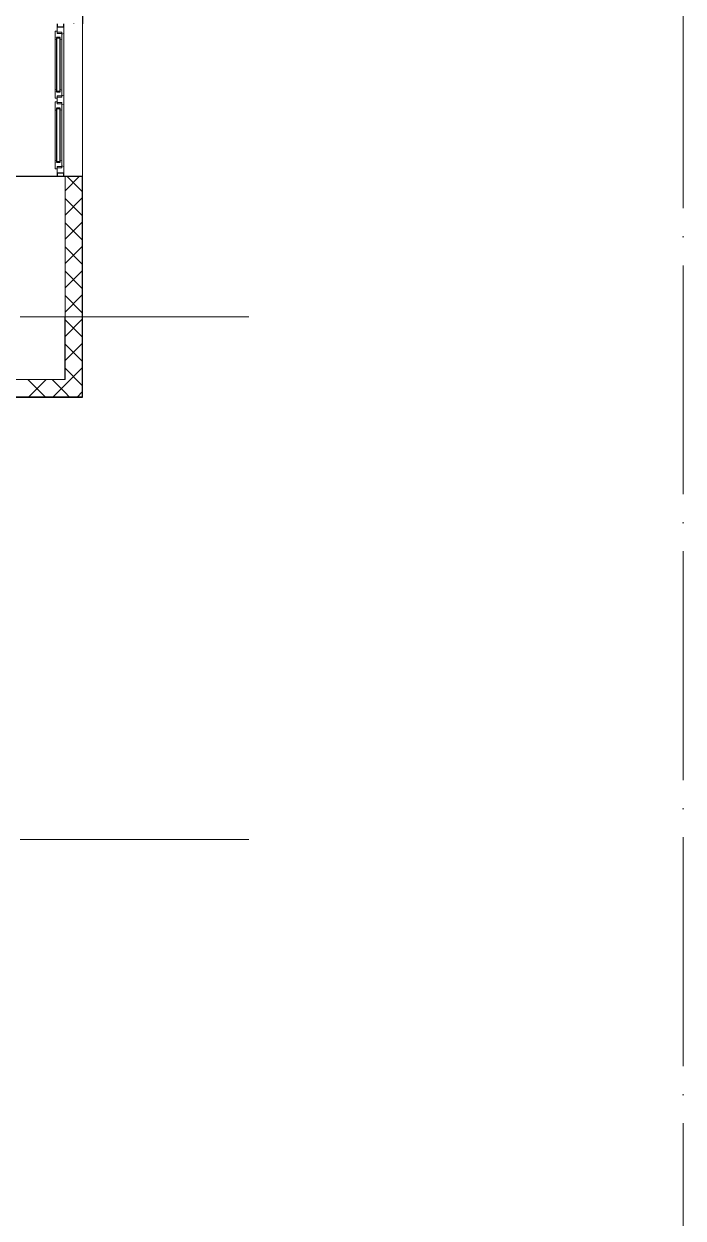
# Model space of a CAD drawing. Header units: millimetres. Extents: x -259809 to 472825, y -397243 to 31861.
# Drawn here: x 137867 to 143626, y -347292 to -336852 of the extents above; entities that cross this region are included whole.
import ezdxf

# ---------------------------------------------------------------- set-up
doc = ezdxf.new("R2010")
doc.units = ezdxf.units.MM
doc.linetypes.add('ADSK_Линия сетки', pattern=[25, 20, -2.5, 0, -2.5])
for name, color, linetype, lineweight in [('_ Окна', 252, 'Continuous', 30), ('Окна', 252, 'Continuous', 9), ('Оси', 252, 'Continuous', 9), ('Стены внутренние', 252, 'Continuous', 18), ('Стены штриховка', 7, 'Continuous', 9)]:
    doc.layers.add(name, color=color, linetype=linetype, lineweight=lineweight)

# ---------------------------------------------------------------- blocks, each defined once
blk = doc.blocks.new('2 этаж')
at = {"layer": '_ Окна', "color": 251, "true_color": 0x636466}
for p, q in [((138008, 15821), (138008, 15796)), ((138008, 15796), (138066, 15796)), ((138066, 15796), (138066, 15821)), ((138032, 15701), (138000, 15701)), ((138000, 15701), (138000, 15698)), ((138032, 15698), (138000, 15698)), ((138000, 15698), (138000, 15231)), ((138000, 15698), (138032, 15698)), ((138032, 15698), (138032, 15701)), ((138032, 15231), (138032, 15698)), ((138000, 15231), (138032, 15231)), ((138032, 15231), (138000, 15231)), ((138000, 15231), (138000, 15228)), ((138000, 15228), (138032, 15228)), ((138032, 15228), (138032, 15231)), ((138032, 15084), (138000, 15084)), ((138000, 15084), (138000, 15081)), ((138032, 15081), (138000, 15081)), ((138000, 15081), (138000, 14614)), ((138000, 15081), (138032, 15081)), ((138032, 15081), (138032, 15084)), ((138032, 14614), (138032, 15081)), ((138000, 14614), (138032, 14614)), ((138032, 14614), (138000, 14614)), ((138000, 14614), (138000, 14611)), ((138000, 14611), (138032, 14611)), ((138008, 14516), (138008, 14491)), ((138066, 14516), (138008, 14516)), ((138032, 14611), (138032, 14614)), ((138066, 14491), (138066, 14516))]:
    blk.add_line(p, q, dxfattribs=at)
at = {"layer": '_ Окна', "color": 251, "lineweight": 18, "true_color": 0x636466}
for p, q in [((138066, 15796), (138008, 15796)), ((138008, 15796), (138008, 15758)), ((138066, 15736), (138066, 15796)), ((138008, 15758), (137991, 15758)), ((137991, 15758), (137991, 15702)), ((137991, 15702), (137992, 15701)), ((137992, 15701), (137991, 15700)), ((137991, 15700), (137991, 15685)), ((137991, 15685), (138000, 15683)), ((138000, 15683), (138000, 15701)), ((138000, 15701), (138032, 15701)), ((138008, 15738), (138008, 15758)), ((138008, 15750), (138049, 15750)), ((138049, 15738), (138008, 15738)), ((138032, 15701), (138032, 15683)), ((138032, 15683), (138049, 15687)), ((138049, 15750), (138049, 15738)), ((138049, 15687), (138049, 15738)), ((138049, 15732), (138066, 15736)), ((138000, 15246), (137991, 15243)), ((137991, 15243), (137991, 15229)), ((138000, 15228), (138000, 15246)), ((138049, 15241), (138032, 15246)), ((138032, 15246), (138032, 15228)), ((137991, 15229), (137992, 15228)), ((137992, 15228), (137991, 15227)), ((137991, 15227), (137991, 15171)), ((137991, 15171), (138008, 15171)), ((138008, 15141), (137991, 15141)), ((137991, 15141), (137991, 15085)), ((138032, 15228), (138000, 15228)), ((138008, 15191), (138049, 15191)), ((138008, 15171), (138008, 15191)), ((138049, 15179), (138008, 15179)), ((138008, 15171), (138008, 15141)), ((138008, 15121), (138008, 15141)), ((138049, 15191), (138049, 15241)), ((138066, 15192), (138049, 15197)), ((138049, 15191), (138049, 15179)), ((138066, 15119), (138066, 15192)), ((137991, 15085), (137992, 15084)), ((137992, 15084), (137991, 15083)), ((137991, 15083), (137991, 15068)), ((137991, 15068), (138000, 15066)), ((138000, 15066), (138000, 15084)), ((138000, 15084), (138032, 15084)), ((138008, 15133), (138049, 15133)), ((138049, 15121), (138008, 15121)), ((138032, 15084), (138032, 15066)), ((138032, 15066), (138049, 15070)), ((138049, 15133), (138049, 15121)), ((138049, 15070), (138049, 15121)), ((138049, 15115), (138066, 15119)), ((138000, 14629), (137991, 14626)), ((137991, 14626), (137991, 14612)), ((138000, 14611), (138000, 14629)), ((138049, 14624), (138032, 14629)), ((138032, 14629), (138032, 14611)), ((138049, 14574), (138049, 14624)), ((137991, 14612), (137992, 14611)), ((137992, 14611), (137991, 14610)), ((137991, 14610), (137991, 14554)), ((137991, 14554), (138008, 14554)), ((138032, 14611), (138000, 14611)), ((138008, 14574), (138049, 14574)), ((138008, 14554), (138008, 14574)), ((138049, 14562), (138008, 14562)), ((138008, 14554), (138008, 14516)), ((138008, 14516), (138066, 14516)), ((138066, 14575), (138049, 14580)), ((138049, 14574), (138049, 14562)), ((138066, 14516), (138066, 14575))]:
    blk.add_line(p, q, dxfattribs=at)
at = {"layer": 'Окна', "color": 251, "true_color": 0x636466}
for p, q in [((137991, 15702), (137991, 15700)), ((137991, 15685), (137991, 15243)), ((138049, 15241), (138049, 15687)), ((138066, 15192), (138066, 15736)), ((137991, 15229), (137991, 15227)), ((137991, 15085), (137991, 15083)), ((137991, 15068), (137991, 14626)), ((138049, 14624), (138049, 15070)), ((138066, 14575), (138066, 15119)), ((137991, 14612), (137991, 14610))]:
    blk.add_line(p, q, dxfattribs=at)
at = {"layer": 'Оси', "color": 251, "linetype": 'ADSK_Линия сетки', "ltscale": 100, "true_color": 0x636466}
for p, q in [((143476, 33711), (143476, -30995)), ((139683, 13261), (93566, 13261)), ((139683, 8691), (93566, 8691))]:
    blk.add_line(p, q, dxfattribs=at)
at = {"layer": 'Стены внутренние', "color": 251, "lineweight": 30, "true_color": 0x636466}
for p, q in [((138228, 16259), (138228, 15821)), ((137526, 14491), (138228, 14491)), ((138228, 12559), (138228, 14491)), ((138076, 12711), (138076, 13261)), ((135741, 12559), (138228, 12559))]:
    blk.add_line(p, q, dxfattribs=at)
at = {"layer": 'Стены внутренние', "color": 251, "true_color": 0x636466}
for p, q in [((138228, 15821), (138228, 14491)), ((138076, 13261), (138076, 14491)), ((138076, 12711), (135741, 12711))]:
    blk.add_line(p, q, dxfattribs=at)
at = {"layer": 'Стены внутренние', "color": 251, "linetype": 'Continuous', "lineweight": 9, "true_color": 0x636466}
for p, q in [((138076, 14362), (138203, 14489)), ((138226, 14357), (138092, 14491)), ((138076, 14150), (138226, 14300)), ((138226, 14145), (138076, 14295)), ((138076, 13938), (138226, 14088)), ((138226, 13933), (138076, 14083)), ((138076, 13726), (138226, 13876)), ((138226, 13721), (138076, 13871)), ((138076, 13513), (138226, 13663)), ((138226, 13508), (138076, 13658)), ((138228, 13478), (138226, 13475)), ((138076, 13301), (138226, 13451)), ((138226, 13296), (138076, 13446)), ((138076, 13089), (138226, 13239)), ((138226, 13084), (138076, 13234)), ((138076, 12877), (138226, 13027)), ((138226, 12872), (138076, 13022)), ((138076, 12665), (138226, 12815)), ((138226, 12660), (138076, 12810)), ((137901, 12561), (137751, 12711)), ((137760, 12561), (137910, 12711)), ((138076, 12598), (137963, 12711)), ((137972, 12561), (138076, 12665)), ((138228, 12698), (138226, 12701)), ((137956, 12559), (137955, 12560)), ((138113, 12561), (138076, 12598)), ((138184, 12561), (138226, 12603))]:
    blk.add_line(p, q, dxfattribs=at)
at = {"layer": 'Стены штриховка', "color": 251, "true_color": 0x636466}
for p, q in [((138152, 15823), (138152, 15821)), ((138152, 14491), (138152, 14489)), ((138152, 14489), (138226, 14489)), ((138226, 14489), (138226, 12559)), ((138228, 12561), (135743, 12561))]:
    blk.add_line(p, q, dxfattribs=at)

msp = doc.modelspace()

# ---------------------------------------------------------------- block references
msp.add_blockref('2 этаж', (150, -352673))

doc.saveas('drawing.dxf')
